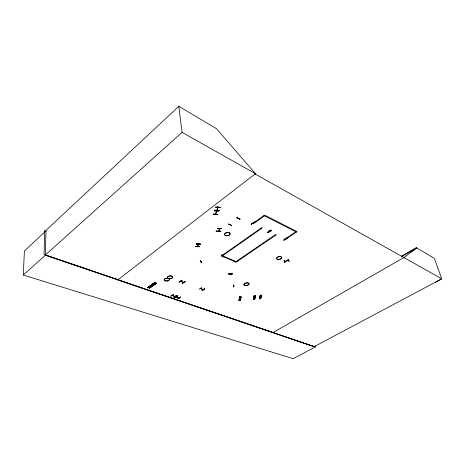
<?xml version="1.0" encoding="UTF-8"?>
<svg xmlns="http://www.w3.org/2000/svg" width="465" height="465" viewBox="0 0 465 465"><rect width="100%" height="100%" fill="white"/><g stroke="black" fill="none" stroke-linecap="round" stroke-linejoin="round"><path stroke-width="0.7" d="M179.31 297.896L176.299 296.862M231.57 225.502L228.327 223.956L231.57 225.479M215.684 213.615L215.777 214.005L215.714 213.685M217.021 210.32L216.981 209.988M315.032 345.559L315.34 346.948L293.194 358.701L23.25 275.013L45.326 255.221L46.012 230.367L178.816 106.299L216.463 128.677L255.5 173.689L255.163 174.009M44.733 230.233L44.036 254.454L118.005 279.715L255.5 173.689L182.071 132.38L178.816 106.299M218.527 231.152L219.707 228.536M219.678 228.565L218.748 231.14M23.25 275.013L24.418 250.961L46 230.814M183.71 282.418L180.716 281.255M230.39 273.804L230.483 273.374M235.488 261.766L235.691 262.004L236.133 261.51L222.584 255.785M233.761 284.935L233.732 286.998L233.756 284.778M197.462 246.613L198.317 244.137M217.794 207.675L217.998 207.024M195.41 246.59L199.677 246.543M213.237 214.284L217.765 214.487L217.789 214.162M214.632 209.994C214.226 210.785 219.434 211.418 219.189 210.221M220.724 231.419C212.261 230.878 216.83 231.756 220.747 231.076M268.148 232.57L271.298 230.251M240.388 300.396C237.406 301.367 240.951 299.065 239.649 297.013M239.15 300.483L239.975 296.903L239.365 300.471M239.277 300.425L239.975 296.903M240.835 296.943L239.952 300.425L240.736 296.85L240.382 300.402M240.056 300.373L240.98 296.833L239.673 297.019L238.958 300.495L239.731 296.92L240.085 296.984M241.091 296.914L240.359 300.402L240.899 296.926M268.869 231.169L269.27 231.192L268.933 231.053M232.395 273.711C232.692 274.083 228.129 274.757 228.501 273.618M228.518 273.798L232.413 273.868M232.372 274.013L228.478 273.897M254.396 222.084L251.205 224.345L254.384 221.939M254.268 295.694L253.367 299.233L254.245 295.653C258.209 293.839 252.21 304.592 255.506 295.612M253.349 299.228C257.006 286.783 252.321 307.999 254.163 295.746M255.244 295.589L254.338 299.164L255.355 295.664M285.016 262.283L284.836 262.527L284.109 260.272M284.109 260.441L284.842 262.51M284.929 238.778L285.295 239.173M285.37 239.086L285.039 238.702M260.231 295.24L259.301 298.821L260.249 295.281C264.155 293.369 258.203 304.191 261.562 295.246M259.551 298.797L260.47 295.223M259.685 298.786L260.423 295.322M260.272 298.745L261.243 295.217M260.435 298.739L261.382 295.252M199.032 289.346L201.711 287.446M181.931 280.319L179.118 282.104L181.937 280.174M201.589 262.62L201.397 262.876L200.281 260.522M174.974 297.699L177.491 295.833M173.34 294.554L170.696 296.286L173.375 294.595M200.938 261.731L201.426 261.702L201.351 261.371M196.265 244.061L200.613 244.061L196.242 243.863M199.7 246.741L195.37 246.735L195.393 246.404M213.237 214.307L213.266 213.947M214.353 211.087L218.812 211.273M215.684 207.262L220.323 207.332L215.65 207.059M216.487 211.395L215.481 214.255M217.841 207.018L216.864 210.314M217.056 210.279L217.992 207.053M215.777 213.976L216.673 211.377M216.551 211.662L216.341 211.43M220.311 207.32L215.69 207.204M217.76 214.522L213.278 214.115L217.8 214.377M219.16 210.587L214.644 210.215L219.218 210.43M172.085 295.525L175.206 296.467M216.376 231.256L216.399 230.907M221.788 228.536L217.411 228.414L221.753 228.391M222.444 255.965L222.061 256.064M174.846 296.135L174.759 296.193M176.218 296.949L179.223 297.955M180.577 281.337L183.57 282.476M237.755 261.661L233.68 261.499M230.559 273.833L230.617 273.374M200.345 288.544L200.642 288.434M234.017 285.899L233.994 285.684M200.392 288.573L203.217 289.666L202.891 289.3M288.498 260.435L284.621 261.504M252.786 223.299L253.198 223.351M244.183 284.719L243.956 284.435M269.706 231.582L270.043 231.727M217.771 207.076L217.899 207.373M215.528 213.993L215.528 213.604M230.001 224.612L230.117 224.7M216.58 211.68L216.556 211.279M197.701 246.624L198.514 244.142M260.51 298.728L260.348 298.652M261.161 295.275L261.487 295.199M260.592 298.635L259.447 298.803M253.588 299.21L254.489 295.635M254.506 295.676L254.186 295.757M182.071 132.38L45.332 255.012L273.188 332.469M149.48 288.062L156.414 283.121L149.032 287.969M154.99 282.668L148.289 287.713L155.234 282.761M154.816 282.534L147.742 287.51L154.793 282.458L155.13 282.65L148.178 287.591M255.5 173.689L255.116 173.986L441.75 278.826L435.49 282.185M403.905 257.569L416.46 248.229L416.256 247.642L401.208 256.308M236.813 217.725L240.138 219.242L236.9 217.655M147.957 287.591L154.909 282.65M147.992 287.603L155.019 282.691M264.527 215.853L253.814 223.502L253.21 223.206L264.556 215.092L297.048 231.628L285.836 239.15L285.283 238.882L295.874 231.773M156.211 283.121L149.248 288.05L156.531 283.226L155.967 283.022M156.507 283.231L149.591 288.172M222.026 256.174L262.219 227.96L261.626 227.67L221.427 255.924L236.174 262.144L276.222 234.796L275.652 234.517L235.598 261.9M172.451 295.525L172.48 295.322M176.398 295.461C168.15 301.384 183.158 291.665 173.893 297.193M175.003 297.757L177.485 295.967L174.985 297.571M176.607 296.74L176.52 296.804M178.049 298.774L180.56 297.054L177.99 298.6M267.584 232.145L270.81 230.129M268.125 232.424L271.357 230.437M268.02 232.529L271.194 230.349M179.106 282.121L181.96 280.366M185.012 281.377L182.495 283.412L182.309 283.168M182.327 283.359L185.024 281.505M182.478 283.394L185.175 281.598L184.989 281.354M283.79 240.167L287.079 238.144L283.731 239.992M202.961 289.567L202.978 289.242M201.973 290.48C206.884 287.05 204.373 289.753 201.926 290.311M204.769 288.788L202.106 290.549M401.353 256.913L416.46 248.229M404.259 257.366L272.92 332.626L117.732 279.924M255.18 295.688L255.593 295.653M269.822 231.489L269.944 231.721M175.119 296.542L172.108 295.513M288.079 259.377L289.184 261.33L288.038 259.185M223.055 256.936L221.799 254.646M222.375 255.866L221.921 255.756M200.985 261.807L201.287 261.615M200.438 288.48L203.298 289.585M284.667 261.51L288.509 260.354M284.993 261.307L284.975 261.08M244.299 283.627L244.218 285.638M239.359 298.797L240.603 298.71M253.721 297.885L254.954 297.798M259.673 297.472L260.906 297.385M239.289 299.152L240.533 299.065M253.652 298.199L254.884 298.112M259.598 297.786L260.824 297.699M239.225 299.466L240.469 299.379M253.565 298.547L254.797 298.466M259.511 298.135L260.737 298.048M239.155 299.815L240.399 299.727M253.512 298.786L254.744 298.699M259.453 298.373L260.679 298.286M239.109 300.053L240.353 299.966M253.431 299.135L254.657 299.047M254.163 296.013L255.401 295.926M260.138 295.601L261.377 295.513M239.661 297.28L240.911 297.193M253.803 297.536L255.041 297.449M259.761 297.118L260.993 297.036M196.271 244.009L200.566 244.206M220.782 231.279L216.417 231.076M288.126 259.336L289.015 261.353M223.229 256.901L222.049 254.768M45.326 255.221L315.34 346.948M178.014 298.786L180.687 297.112L180.501 296.873M314.108 346.692L273.606 332.859L314.2 346.646L441.75 278.826L434.38 258.401L416.256 247.642M236.888 217.637L240.016 219.102M267.625 232.343L270.961 230.239L270.758 229.966M254.442 222.131L251.193 224.194M263.922 215.545L296.426 232.052M244.218 283.627L244.212 285.684M269.218 231.175L268.828 231.163M283.929 240.254L287.085 238.156L286.888 237.894M201.618 262.818L200.101 260.749M288.021 260.237L288.102 260.54M216.533 211.273L216.539 211.691M216.301 211.261L216.382 211.685M165.22 280.825A2.569 1.354 -5.3 0 0 169.37 279.709A2.569 1.354 -5.3 0 0 165.929 278.459A2.569 1.354 -5.3 0 0 165.22 280.825M165.203 280.744A2.587 1.36 -5.3 0 0 169.376 279.622A2.587 1.36 -5.3 0 0 165.918 278.361A2.587 1.36 -5.3 0 0 165.203 280.744M245.427 285.434A2.435 1.244 -9.6 0 0 249.042 283.894A2.435 1.244 -9.6 0 0 245.433 283.255A2.435 1.244 -9.6 0 0 245.427 285.434M245.404 285.353A2.447 1.256 -9.6 0 0 249.042 283.807A2.447 1.256 -9.6 0 0 245.41 283.162A2.447 1.256 -9.6 0 0 245.404 285.353M168.429 278.512A2.581 1.366 -5.5 0 0 172.596 277.39A2.581 1.366 -5.5 0 0 169.155 276.123A2.581 1.366 -5.5 0 0 168.429 278.512M168.411 278.43A2.592 1.372 -5.5 0 0 172.602 277.303A2.592 1.372 -5.5 0 0 169.144 276.024A2.592 1.372 -5.5 0 0 168.411 278.43M226.019 235.714A2.761 1.598 -8.9 0 0 230.07 233.843A2.761 1.598 -8.9 0 0 225.909 232.93A2.761 1.598 -8.9 0 0 226.019 235.714M225.996 235.633A2.778 1.61 -8.9 0 0 230.076 233.75A2.778 1.61 -8.9 0 0 225.885 232.831A2.778 1.61 -8.9 0 0 225.996 235.633M277.797 259.435A2.563 1.372 -11.7 0 0 281.674 257.761A2.563 1.372 -11.7 0 0 277.989 256.994A2.563 1.372 -11.7 0 0 277.797 259.435M277.774 259.36A2.575 1.383 -11.7 0 0 281.674 257.674A2.575 1.383 -11.7 0 0 277.965 256.907A2.575 1.383 -11.7 0 0 277.774 259.36"/></g></svg>
